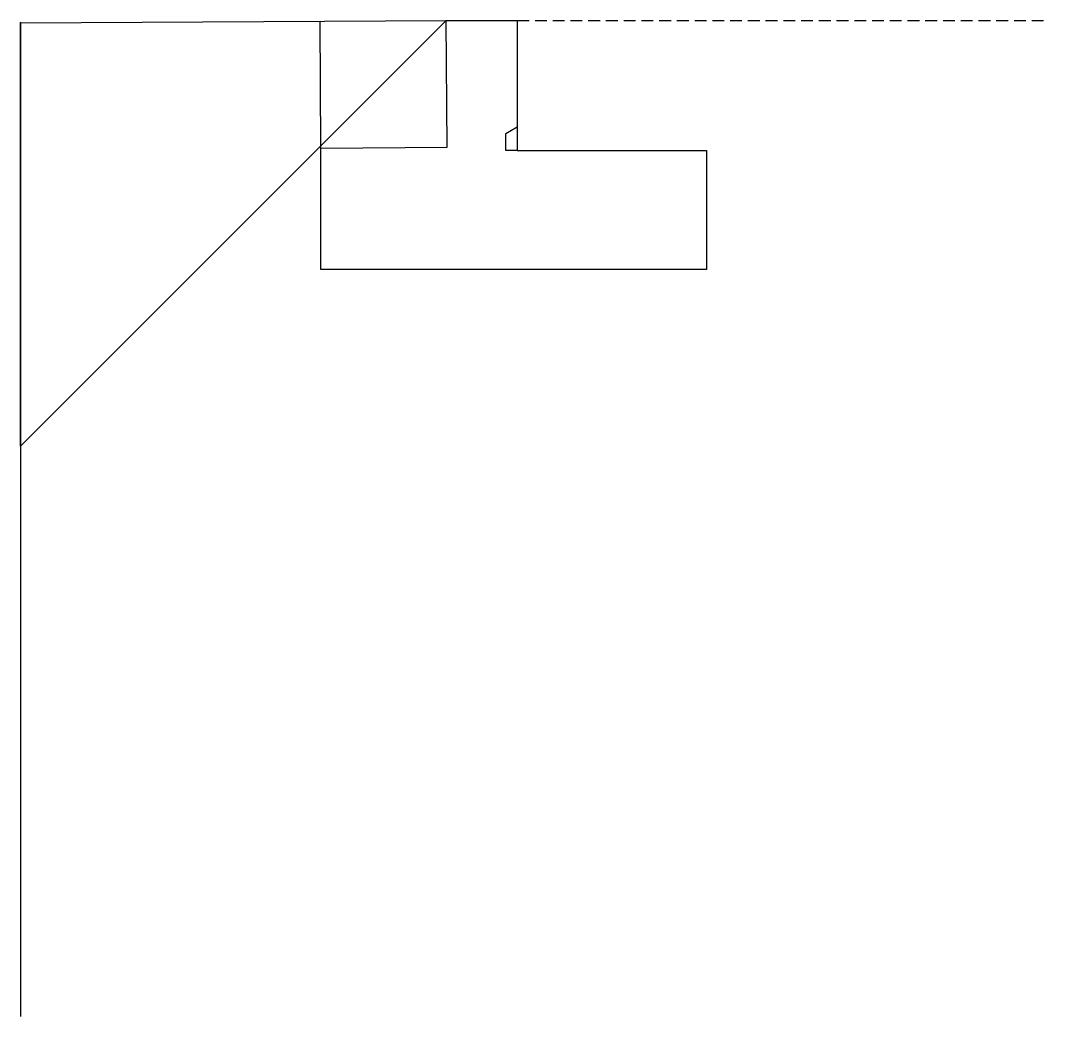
# Model space of a CAD drawing. Header units: millimetres. Extents: x 0 to 43.5, y -42 to 0.1.
import ezdxf

# ---------------------------------------------------------------- set-up
doc = ezdxf.new("R2010")
doc.units = ezdxf.units.MM
doc.linetypes.add('DASHED', pattern=[0.75, 0.5, -0.25])
doc.layers.get('0').update_dxf_attribs({"linetype": 'CONTINUOUS'})

msp = doc.modelspace()

# ---------------------------------------------------------------- linework, layer by layer
for p, q in [((0, 0), (0, -42)), ((12.7, -5.286), (12.669, 0.072)), ((18.031, -5.255), (18, 0.103)), ((18, 0.103), (21, 0.103)), ((21, 0.103), (21, -5.397)), ((20.521, -4.674), (21, -4.397)), ((20.521, -5.397), (20.521, -4.674)), ((12.7, -5.286), (18.031, -5.255)), ((12.7, -10.423), (12.7, -5.286)), ((21, -5.397), (20.521, -5.397)), ((21, -5.397), (29, -5.397)), ((29, -5.397), (29, -10.423)), ((29, -10.423), (12.7, -10.423))]:
    msp.add_line(p, q)
at = {"linetype": 'DASHED'}
msp.add_line((18, 0.103), (43.456, 0.103), dxfattribs=at)
msp.add_lwpolyline([(18, 0.103), (0, -17.897), (0, 0)], close=True)
msp.add_point((0, 0))

doc.saveas('drawing.dxf')
